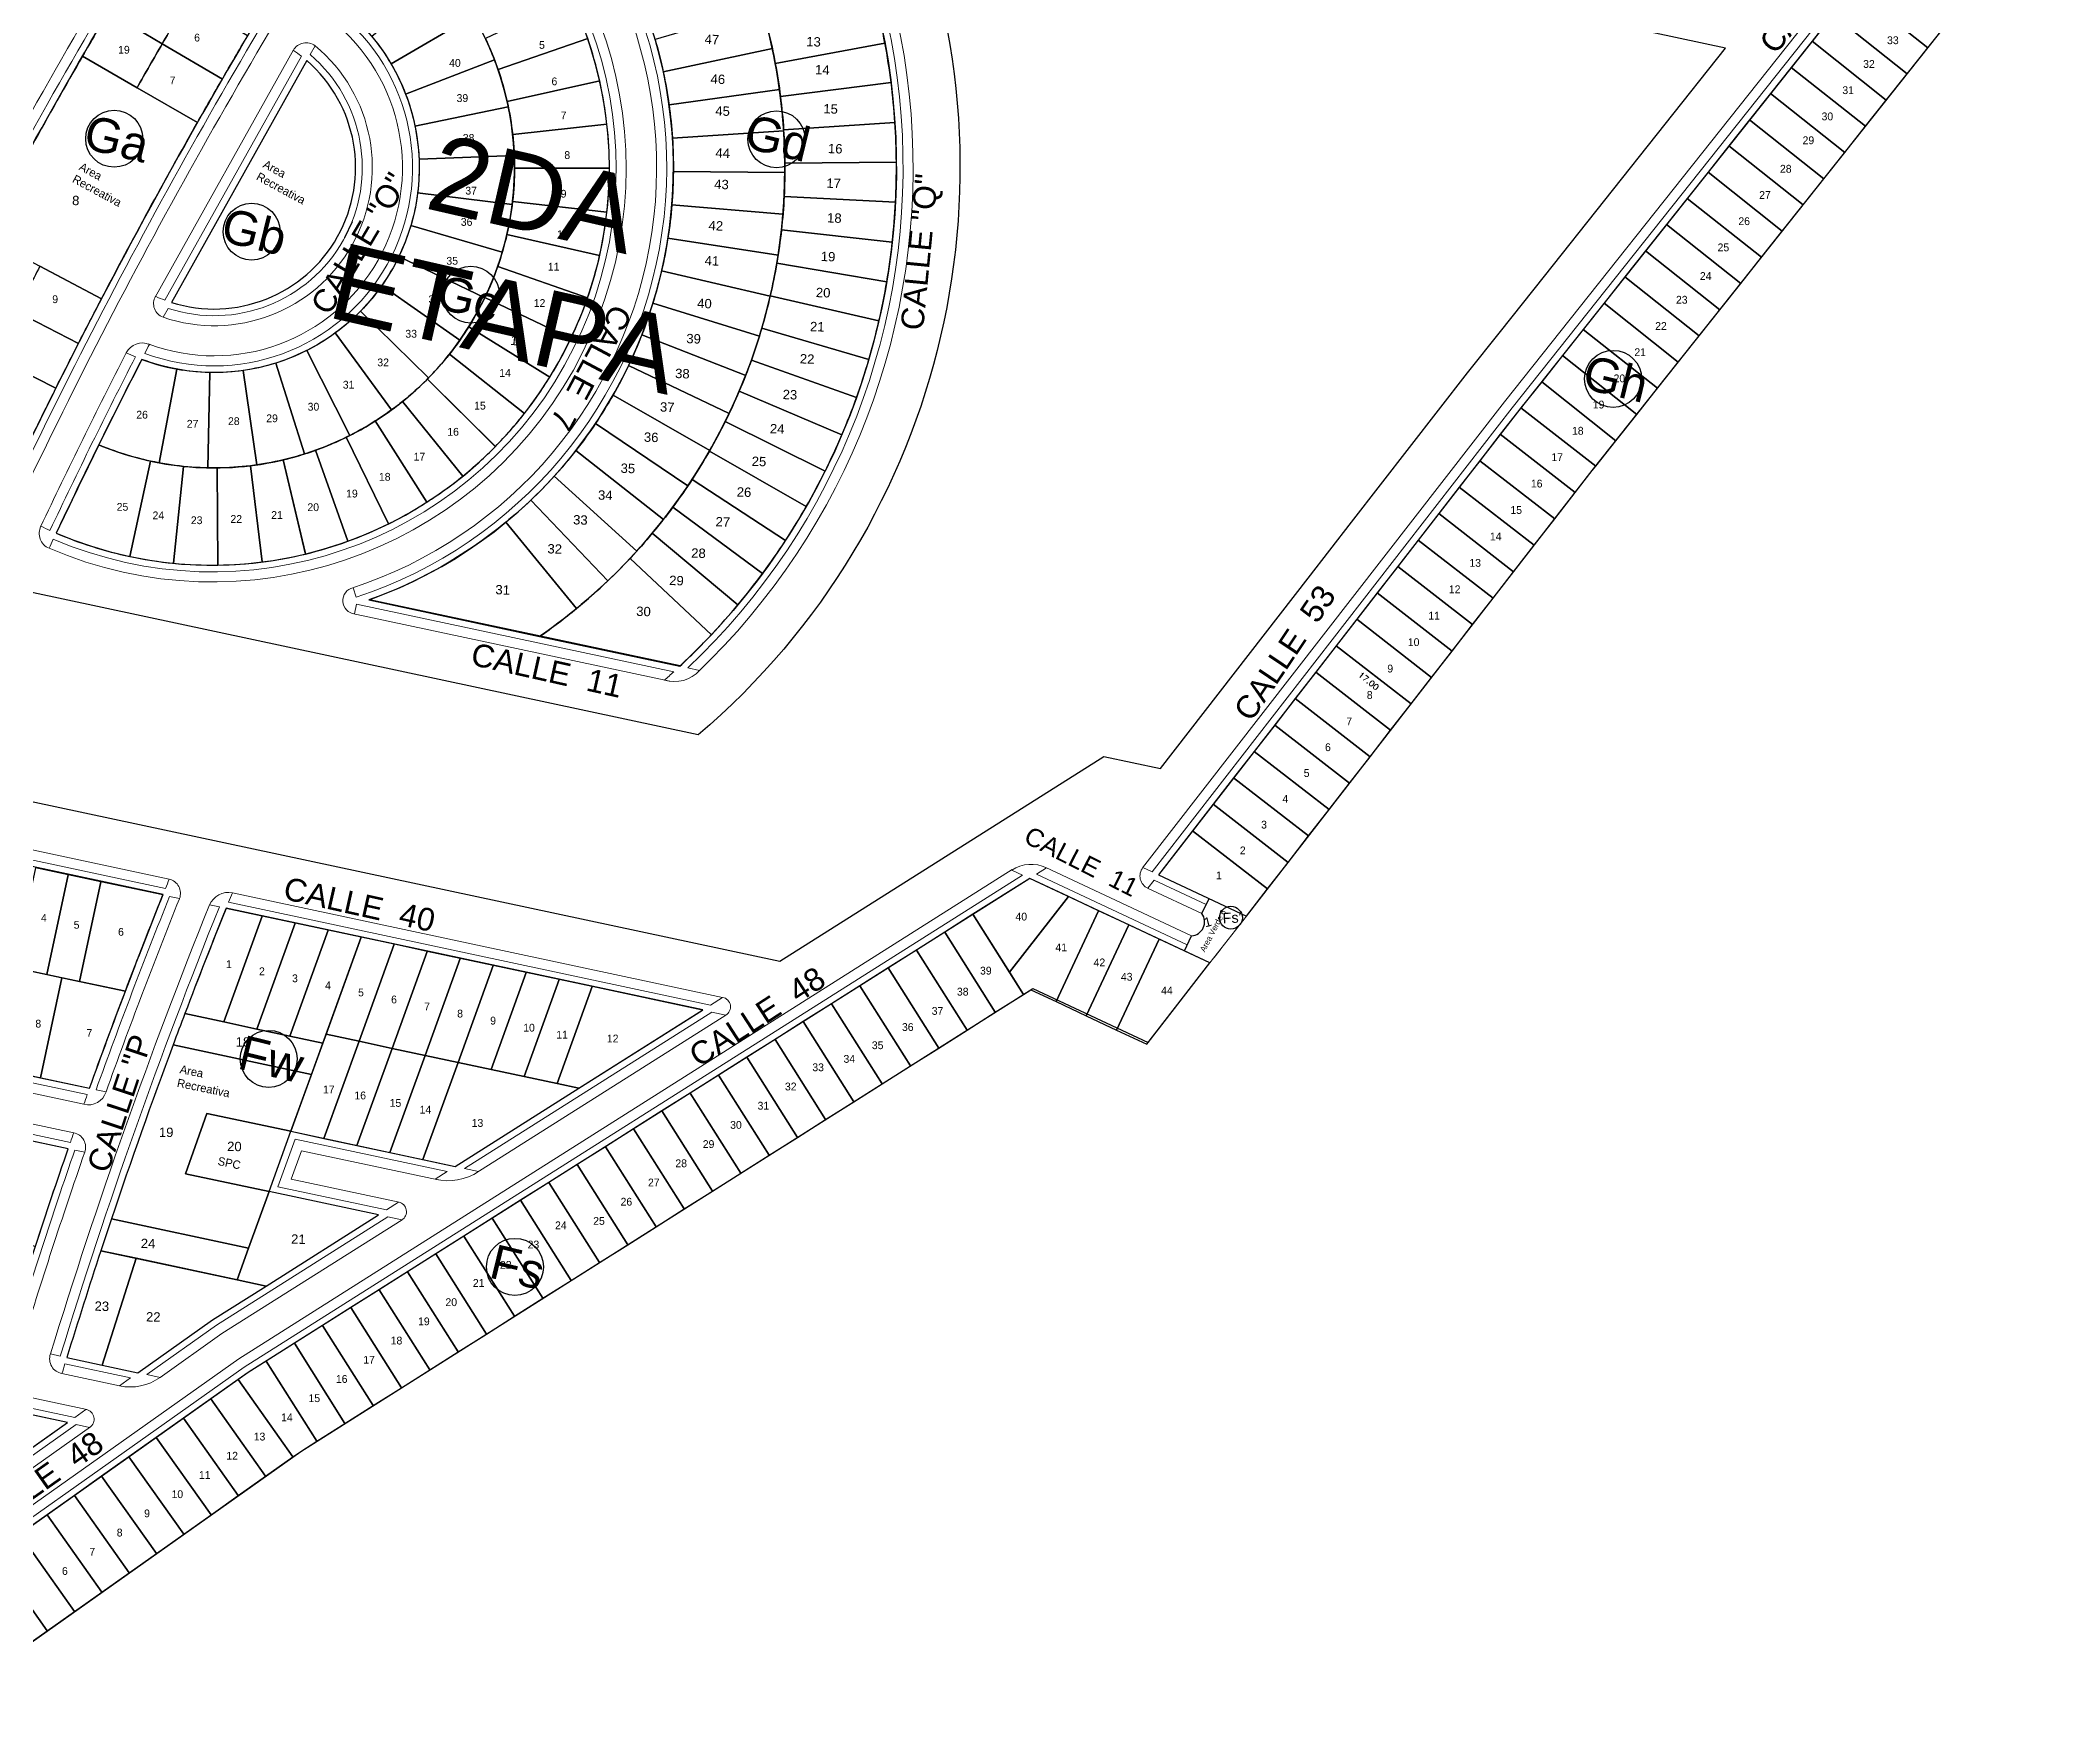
# Model space of a CAD drawing. Header units: millimetres. Extents: x 547073 to 557369, y 9424164 to 9429566.
# Drawn here: x 549916.4 to 550278.6, y 9428184.2 to 9428484.5 of the extents above; entities that cross this region are included whole.
import ezdxf

# ---------------------------------------------------------------- set-up
doc = ezdxf.new("R2010")
doc.units = ezdxf.units.MM
for name, color, linetype, lineweight in [('00 Veredas', 253, 'Continuous', 15), ('MANZANAS', 1, 'Continuous', 30), ('medidas lotes', 7, 'Continuous', 13), ('UNIFAMILIARES 3 PISOS', 254, 'Continuous', 25), ('VIVIENDA', 7, 'Continuous', 30)]:
    doc.layers.add(name, color=color, linetype=linetype, lineweight=lineweight)
for name, color, linetype in [('lineas guias', 8, 'Continuous'), ('lineas limite cuadrantes', 7, 'Continuous'), ('NUMERACION', 1, 'Continuous'), ('TEXTO-CATASTRO', 12, 'Continuous')]:
    doc.layers.add(name, color=color, linetype=linetype)
doc.styles.add('KBYOZ', font='micross.ttf')
doc.styles.add('ROMANS', font='romans.shx', dxfattribs={"width": 1.1})
doc.dimstyles.new('COTA', dxfattribs={"dimtxt": 1, "dimasz": 2.5, "dimexe": 1.25, "dimexo": 0.625, "dimgap": 0.5, "dimtad": 1, "dimzin": 0, "dimdsep": 46, "dimtxsty": 'ROMANS', "dimblk1": 'NONE', "dimblk2": 'NONE', "dimsah": 1, "dimcen": 2.5, "dimse1": 1, "dimse2": 1, "dimsd1": 1, "dimsd2": 1, "dimclrt": 256, "dimadec": 0, "dimazin": 0, "dimtfac": 1, "dimtmove": 0, "dimatfit": 3, "dimldrblk": 'NONE', "dimfxl": 1, "dimtolj": 1, "dimtzin": 0, "dimarcsym": 0})

# ---------------------------------------------------------------- blocks, each defined once
blk = doc.blocks.new('*D76')
at = {"layer": 'Defpoints', "color": 0, "lineweight": 70, "transparency": 16777216}
for p in [(550148.88, 9428375.91), (550162.19, 9428365.34), (550160.75, 9428363.51)]:
    blk.add_point(p, dxfattribs=at)
at = {"layer": 'UNIFAMILIARES 3 PISOS', "transparency": 16777216, "insert": (550154.71, 9428369.58), "char_height": 1, "attachment_point": 5, "rotation": 321.5527, "style": 'ROMANS'}
blk.add_mtext('\\A1;17.00', dxfattribs=at)
blk = doc.blocks.new('_None')

msp = doc.modelspace()

# ---------------------------------------------------------------- linework, layer by layer
at = {"color": 72}
msp.add_lwpolyline([(549972.35, 9428451.962), (549970.995, 9428449.045)], dxfattribs=at)
at = {"layer": '00 Veredas'}
for p, q in [((549964.832, 9428481.919), (549965.727, 9428483.518)), ((549938.457, 9428434.822), (549939.352, 9428436.421)), ((549973.104, 9428384.608), (549972.538, 9428386.317)), ((549973.17, 9428383.367), (549972.794, 9428381.607)), ((550034.683, 9428371.463), (550032.553, 9428371.917)), ((550092.608, 9428334.776), (550090.674, 9428335.683)), ((550096.907, 9428336.074), (550095.102, 9428334.933)), ((550114.21, 9428336.135), (550115.881, 9428335.352)), ((550116.241, 9428333.858), (550115.109, 9428332.4)), ((549941.407, 9428330.575), (549939.621, 9428330.956)), ((549948.554, 9428329.049), (549946.767, 9428329.431)), ((549948.554, 9428329.049), (549946.767, 9428329.431)), ((550130.888, 9428325.003), (550132.019, 9428326.461)), ((550126.99, 9428319.982), (550128.122, 9428321.44)), ((550036.649, 9428311.47), (550038.826, 9428312.846)), ((550039.395, 9428309.657), (550036.877, 9428310.194)), ((549926.446, 9428296.277), (549928.222, 9428295.897)), ((549924.395, 9428285.058), (549922.621, 9428285.436)), ((549959.063, 9428278.884), (549962.154, 9428287.427)), ((549962.154, 9428287.427), (549989.409, 9428281.608)), ((549987.232, 9428280.233), (549989.409, 9428281.608)), ((549992.539, 9428282.167), (549995.057, 9428281.63)), ((549978.526, 9428274.729), (549959.063, 9428278.884)), ((549948.014, 9428254.022), (549978.754, 9428273.453)), ((549978.526, 9428274.729), (549980.703, 9428276.105)), ((549981.272, 9428272.916), (549978.754, 9428273.453)), ((549935.538, 9428245.187), (549948.014, 9428254.022)), ((549918.252, 9428248.877), (549920.019, 9428248.5)), ((549918.252, 9428248.877), (549920.019, 9428248.5)), ((549930.614, 9428243.17), (549932.611, 9428244.584)), ((549935.538, 9428245.187), (549937.931, 9428244.676)), ((549922.626, 9428237.513), (549924.623, 9428238.927)), ((549925.283, 9428235.719), (549922.89, 9428236.23))]:
    msp.add_line(p, q, dxfattribs=at)
for points in [[(550018.237, 9428563.059, -0.4755485), (550032.553, 9428371.917)], [(550019.182, 9428564.594, -0.4745947), (550034.147, 9428370.949)], [(549880.362, 9428404.406, -0.0343454), (549949.076, 9428528.393)], [(549882.169, 9428404.021, -0.0344111), (549950.96, 9428527.991)], [(549972.158, 9428386.193, 0.6193028), (549993.039, 9428526.767, 0.6206903)], [(549973.104, 9428384.608, 0.6177787), (549994.027, 9428528.273, 0.6177787)], [(549977.922, 9428522.235, 0.0344991), (549909.027, 9428398.287, 0.0344991)], [(549979.808, 9428521.832, 0.0345655), (549910.834, 9428397.901, 0.0345655)], [(549990.108, 9428522.228, -0.9003215), (549917.994, 9428393.384, -0.9003215)], [(549989.118, 9428520.723, -0.8995755), (549918.759, 9428395.014, -0.8995755)], [(549935.18, 9428428.348, 0.8573192), (549969.534, 9428489.695, 0.8573192)], [(549935.783, 9428430.044, 0.8548949), (549968.595, 9428488.143, 0.8548949)], [(549965.727, 9428483.518, -0.8329301), (549938.457, 9428434.822)], [(549964.832, 9428481.919, -0.8224268), (549939.352, 9428436.421)], [(549916.496, 9428397.25, -0.0085107), (549931.859, 9428428.45)], [(549918.17, 9428396.582, -0.0085088), (549933.506, 9428427.718)], [(549946.767, 9428329.431, 0.0211516), (549918.252, 9428248.877, 0.0211942)], [(549948.554, 9428329.049, 0.0211942), (549920.019, 9428248.5, 0.0211942)], [(549926.446, 9428296.277, -0.0091162), (549939.621, 9428330.956)], [(549928.222, 9428295.897, -0.0091162), (549941.374, 9428330.516, -0.0091162)], [(549911.184, 9428250.386, -0.0090601), (549922.621, 9428285.436, -0.0090601)], [(549912.978, 9428250.069, -0.0090601), (549924.395, 9428285.058, -0.0090601)]]:
    msp.add_lwpolyline(points, format="xyb", dxfattribs=at)
for points in [[(550270.039, 9428534.271), (550179.045, 9428419.66), (550114.154, 9428336.062)], [(550271.469, 9428533.178), (550180.461, 9428418.548), (550115.881, 9428335.352)], [(549937.046, 9428438.441), (549961.862, 9428482.757)], [(549938.797, 9428437.885), (549963.293, 9428481.627)], [(550030.045, 9428371.226), (549973.17, 9428383.367)], [(550029.355, 9428369.532), (549972.394, 9428381.692)], [(549939.567, 9428334.035), (549896.172, 9428343.299)], [(549938.884, 9428332.341), (549895.489, 9428341.604)], [(550090.779, 9428335.749), (549952.021, 9428248.037), (549884.754, 9428200.4)], [(550092.608, 9428334.776), (549953.023, 9428246.541), (549885.936, 9428199.032)], [(550122.167, 9428322.244), (550095.102, 9428334.933)], [(550122.931, 9428323.874), (550096.795, 9428336.127)], [(550038.826, 9428312.846), (549950.888, 9428331.619)], [(550115.026, 9428332.439), (550124.799, 9428327.858)], [(550116.241, 9428333.858), (550125.563, 9428329.487)], [(550036.649, 9428311.47), (549950.201, 9428329.925)], [(549994.548, 9428281.308), (550039.395, 9428309.657)], [(549921.835, 9428286.831), (549842.757, 9428303.713)], [(549922.43, 9428288.545), (549843.351, 9428305.426)], [(549880.848, 9428302.943), (549924.243, 9428293.679)], [(549881.458, 9428304.653), (549924.853, 9428295.39)], [(549922.626, 9428237.513), (549636.013, 9428298.699)], [(549924.783, 9428238.893), (549636.468, 9428300.442)], [(549980.781, 9428276.088), (549961.458, 9428280.213), (549963.313, 9428285.339), (549987.821, 9428280.107)], [(549937.913, 9428244.663), (549949.016, 9428252.526), (549981.34, 9428272.959)], [(549920.317, 9428245.368), (549930.635, 9428243.166)], [(549920.844, 9428247.096), (549932.611, 9428244.584)], [(549885.168, 9428209.516), (549922.89, 9428236.23)], [(549886.94, 9428208.565), (549925.417, 9428235.814)]]:
    msp.add_lwpolyline(points, dxfattribs=at)
for centre, radius, start, end in [((549964.127, 9428481.449), 2.615, 52.28741, 151.52108), ((549947.616, 9428461.676), 25.373, 51.84138, 55.93621), ((549939.333, 9428437.248), 2.58, 149.04154, 250.15449), ((549947.616, 9428461.676), 25.373, 245.56605, 249.66088), ((549934.761, 9428426.93), 3.277, 67.56162, 152.36597), ((550840.602, 9427961.603), 1018.646, 152.626914, 152.728928), ((549947.616, 9428461.676), 36.773, 244.62689, 247.43618), ((549919.147, 9428396.054), 2.909, 153.80642, 246.64635), ((549947.274, 9428461.599), 71.234, 244.43748, 245.88536), ((550840.602, 9427961.603), 1018.646, 154.819123, 154.920425), ((549973.093, 9428383.985), 2.397, 103.36854, 262.85074), ((550030.153, 9428375.648), 6.168, 253.33505, 317.26177), ((549947.634, 9428461.664), 122.354, 311.29731, 312.34093), ((550094.14, 9428330.316), 6.388, 64.32706, 122.85252), ((550116.096, 9428334.613), 2.423, 141.09249, 245.96937), ((550883.997, 9427952.34), 1018.646, 157.993668, 158.096444), ((549938.953, 9428331.489), 2.619, 339.57439, 76.43982), ((549950.252, 9428327.842), 3.83, 80.44359, 155.48734), ((550883.997, 9427952.34), 1007.246, 157.879819, 157.983795), ((550038.506, 9428311.143), 1.732, 300.8954, 79.35215), ((549925.096, 9428296.828), 3.262, 254.84331, 343.43164), ((550883.997, 9427952.34), 1018.646, 160.319753, 160.42189), ((550883.997, 9427952.34), 1018.646, 160.728157, 160.8302), ((549921.942, 9428285.973), 2.618, 339.53851, 79.21371), ((549989.571, 9428289.745), 9.796, 256.18817, 304.05938), ((549980.38, 9428274.402), 1.733, 300.96726, 79.2803), ((549920.776, 9428248.001), 2.672, 160.8568, 260.10145), ((550883.997, 9427952.34), 1007.246, 162.984138, 163.086907), ((550883.997, 9427952.34), 1007.246, 162.984138, 163.086907), ((549932.561, 9428252.239), 9.276, 257.88223, 305.37238), ((549924.337, 9428237.196), 1.754, 302.62735, 80.62726)]:
    msp.add_arc(centre, radius, start, end, dxfattribs=at)
at = {"layer": 'lineas guias'}
for p, q in [((550124.799, 9428327.858), (550126.072, 9428330.574)), ((550121.658, 9428321.157), (550122.931, 9428323.874))]:
    msp.add_line(p, q, dxfattribs=at)
msp.add_arc((550122.753, 9428326.387), 2.519, 274.04827, 35.71488, dxfattribs=at)
at = {"layer": 'MANZANAS'}
for points in [[(550017.404, 9428562.199, -0.477838), (550031.182, 9428372.278), (549975.499, 9428384.166, 0.6089901), (549994.688, 9428529.275, -0.007699), (550012.743, 9428555.584, 0.0057225), (550017.404, 9428562.199, -0.477838)], [(549952.216, 9428527.723), (549976.666, 9428522.503, 0.034455), (549907.822, 9428398.544), (549883.373, 9428403.764, -0.034455)], [(549988.46, 9428519.719, 0.0084145), (549970.161, 9428490.728, -0.8606866), (549934.627, 9428427.274, 0.0085292), (549919.27, 9428396.1, 0.8990352)], [(550172.438, 9428424.847), (550178.317, 9428432.252), (550186.23, 9428442.219), (550218.697, 9428483.112), (550070.402, 9428514.77, -0.3292917), (550034.458, 9428359.922), (549914.372, 9428385.558, 0.0091821), (549899.429, 9428351.262), (550049.065, 9428319.318), (550107.18, 9428356.055), (550117.353, 9428353.883), (550143.874, 9428388.049), (550151.636, 9428398.048)], [(549964.233, 9428480.851), (549939.951, 9428437.489, 0.81465)], [(549964.233, 9428480.851), (549939.951, 9428437.489, 0.81465)], [(549938.455, 9428331.274), (549895.06, 9428340.538, 0.0091212), (549881.868, 9428305.796), (549925.263, 9428296.532, -0.0091212), (549938.455, 9428331.274)], [(550035.279, 9428310.604), (549949.771, 9428328.858, 0.0050475), (549942.36, 9428309.921, 0.0014892), (549940.247, 9428304.305, 0.00822), (549929.186, 9428273.091, 0.0014892), (549927.293, 9428267.398, 0.004988), (549921.197, 9428248.248), (549927.554, 9428246.891), (549933.942, 9428245.527), (549947.346, 9428255.019), (549956.922, 9428261.072), (549977.079, 9428273.814), (549957.467, 9428278.001), (549961.383, 9428288.822), (549990.864, 9428282.528), (550013.029, 9428296.539), (550035.279, 9428310.604)], [(549842.362, 9428302.57, 0.008948), (549830.971, 9428267.509), (549910.006, 9428250.637, -0.0090493), (549921.439, 9428285.689)], [(549635.676, 9428297.543, 0.0029526), (549632.121, 9428285.604, 0.0051256), (549626.284, 9428264.782), (549883.573, 9428209.857), (549921.295, 9428236.57), (549635.676, 9428297.543, 0.0029526)]]:
    msp.add_lwpolyline(points, format="xyb", close=True, dxfattribs=at)
for points in [[(550278.635, 9428512.933), (550265.321, 9428523.503), (550181.405, 9428417.807), (550116.995, 9428334.83), (550132.773, 9428327.432), (550194.777, 9428407.31)], [(550094.469, 9428314.421), (550115.144, 9428304.721), (550126.236, 9428319.011), (550093.898, 9428334.172), (549953.69, 9428245.543), (549886.631, 9428198.054), (549896.483, 9428184.199), (549963.151, 9428231.412)]]:
    msp.add_lwpolyline(points, close=True, dxfattribs=at)
at = {"layer": 'MANZANAS', "color": 1}
for centre in [(549929.687, 9428466.839), (550048.478, 9428466.74), (549954.333, 9428450.169), (549993.658, 9428438.875), (550198.55, 9428423.772), (549957.4, 9428301.813), (550001.564, 9428264.496)]:
    msp.add_circle(centre, 5.111, dxfattribs=at)
at = {"layer": 'medidas lotes'}
msp.add_line((549992.539, 9428282.167), (550036.877, 9428310.194), dxfattribs=at)
msp.add_lwpolyline([(550132.773, 9428327.432), (550126.072, 9428330.574), (550124.799, 9428327.858, -0.5870872), (550122.931, 9428323.874), (550121.658, 9428321.157), (550126.236, 9428319.011)], format="xyb", close=True, dxfattribs=at)
at = {"layer": 'TEXTO-CATASTRO'}
msp.add_circle((550129.996, 9428327.124), 2.044, dxfattribs=at)
at = {"layer": 'VIVIENDA'}
for p, q in [((549979.35, 9428480.257), (549994.107, 9428488.897)), ((549998.539, 9428479.261), (550014.62, 9428484.813)), ((550067.931, 9428484.006), (550048.27, 9428480.357)), ((550048.27, 9428480.357), (550067.931, 9428484.006)), ((549981.947, 9428474.855), (549997.911, 9428480.983)), ((550047.744, 9428482.999), (550028.183, 9428478.833)), ((550000.176, 9428473.499), (550016.771, 9428477.232)), ((550069.034, 9428476.921), (550049.192, 9428474.429)), ((549983.632, 9428469.103), (550000.379, 9428472.557)), ((550029.218, 9428472.925), (550049.03, 9428475.656)), ((550018.074, 9428469.446), (550001.165, 9428467.581)), ((550049.765, 9428468.458), (550069.719, 9428469.782)), ((550049.779, 9428468.238), (550029.82, 9428466.956)), ((549984.36, 9428463.154), (550001.446, 9428463.842)), ((550001.489, 9428461.584), (550018.506, 9428461.554)), ((550069.985, 9428462.616), (550049.986, 9428462.463)), ((550029.986, 9428460.96), (550049.986, 9428460.786)), ((549984.112, 9428457.166), (550001.083, 9428455.069)), ((550001.146, 9428455.604), (550018.065, 9428453.685)), ((550049.649, 9428453.338), (550029.716, 9428454.967)), ((550049.857, 9428456.465), (550069.83, 9428455.447)), ((549982.894, 9428451.298), (549999.299, 9428446.472)), ((550016.753, 9428445.898), (550000.139, 9428449.689)), ((550048.772, 9428445.935), (550029.01, 9428449.01)), ((550069.256, 9428448.299), (550049.376, 9428450.485)), ((549980.74, 9428445.705), (549996.143, 9428438.278)), ((549998.478, 9428443.917), (550014.584, 9428438.293)), ((550048.546, 9428444.544), (550068.264, 9428441.196)), ((549977.706, 9428440.537), (549991.698, 9428430.706)), ((550027.872, 9428443.12), (550047.358, 9428438.615)), ((549996.192, 9428438.381), (550011.594, 9428430.994)), ((550045.415, 9428431.418), (550026.309, 9428437.329)), ((550066.858, 9428434.164), (550047.369, 9428438.661)), ((549973.872, 9428435.93), (549986.082, 9428423.957)), ((550007.807, 9428424.057), (549993.301, 9428433.124)), ((550045.849, 9428432.857), (550065.042, 9428427.227)), ((549969.341, 9428432.007), (549979.444, 9428418.21)), ((550024.328, 9428431.667), (550042.954, 9428424.38)), ((549940.896, 9428425.522), (549937.771, 9428408.71)), ((549952.84, 9428425.276), (549955.27, 9428408.349)), ((549958.684, 9428426.608), (549963.83, 9428410.301)), ((549964.233, 9428428.872), (549971.96, 9428413.617)), ((549989.838, 9428428.216), (550003.268, 9428417.573)), ((550039.987, 9428417.541), (550021.941, 9428426.164)), ((550062.823, 9428420.408), (550043.993, 9428427.153)), ((549946.858, 9428424.911), (549946.506, 9428407.814)), ((549985.863, 9428423.735), (549998.05, 9428411.646)), ((549992.196, 9428406.322), (549981.407, 9428419.718)), ((550036.53, 9428410.936), (550019.16, 9428420.849)), ((550041.805, 9428421.567), (550060.208, 9428413.73)), ((549976.526, 9428416.217), (549985.776, 9428401.673)), ((550015.999, 9428415.75), (550032.602, 9428404.6)), ((550057.207, 9428407.217), (550039.294, 9428416.119)), ((549971.609, 9428394.657), (549965.774, 9428410.955)), ((549971.301, 9428413.289), (549978.895, 9428397.775)), ((550028.223, 9428398.566), (550012.475, 9428410.896)), ((550036.468, 9428410.827), (550053.829, 9428400.891)), ((549936.216, 9428409.023), (549932.512, 9428391.917)), ((549942.131, 9428408.083), (549940.353, 9428390.708)), ((549948.298, 9428390.378), (549948.132, 9428407.806)), ((549954.118, 9428408.197), (549956.217, 9428390.935)), ((549960.015, 9428409.249), (549964.008, 9428392.365)), ((550008.608, 9428406.31), (550023.416, 9428392.868)), ((550050.086, 9428394.774), (550033.337, 9428405.71)), ((550018.208, 9428387.534), (550004.417, 9428402.018)), ((550029.911, 9428400.785), (550045.991, 9428388.887)), ((550012.625, 9428382.593), (549999.924, 9428398.043)), ((550041.558, 9428383.249), (550026.203, 9428396.069)), ((550022.225, 9428391.578), (550036.803, 9428377.881)), ((550013.029, 9428296.539), (550003.218, 9428298.634))]:
    msp.add_line(p, q, dxfattribs=at)
for points in [[(550245.423, 9428498.442), (550241.692, 9428493.742), (550255.006, 9428483.172), (550258.737, 9428487.871)], [(550241.692, 9428493.742), (550237.962, 9428489.043), (550251.276, 9428478.473), (550255.006, 9428483.172)], [(550237.962, 9428489.043), (550234.231, 9428484.344), (550247.545, 9428473.774), (550251.276, 9428478.473)], [(550234.231, 9428484.344), (550230.5, 9428479.645), (550243.814, 9428469.075), (550247.545, 9428473.774)], [(550230.5, 9428479.645), (550226.769, 9428474.946), (550240.083, 9428464.376), (550243.814, 9428469.075)], [(550226.769, 9428474.946), (550223.039, 9428470.247), (550236.353, 9428459.677), (550240.083, 9428464.376)], [(550223.039, 9428470.247), (550219.308, 9428465.548), (550232.622, 9428454.977), (550236.353, 9428459.677)], [(550219.308, 9428465.548), (550215.577, 9428460.849), (550228.891, 9428450.278), (550232.622, 9428454.977)], [(550215.577, 9428460.849), (550211.846, 9428456.15), (550225.16, 9428445.579), (550228.891, 9428450.278)], [(550211.846, 9428456.15), (550208.115, 9428451.451), (550221.429, 9428440.88), (550225.16, 9428445.579)], [(550208.115, 9428451.451), (550204.385, 9428446.752), (550217.699, 9428436.181), (550221.429, 9428440.88)], [(550204.385, 9428446.752), (550200.654, 9428442.053), (550213.968, 9428431.482), (550217.699, 9428436.181)], [(550200.654, 9428442.053), (550196.923, 9428437.354), (550210.237, 9428426.783), (550213.968, 9428431.482)], [(550196.923, 9428437.354), (550193.192, 9428432.654), (550206.506, 9428422.084), (550210.237, 9428426.783)], [(550193.192, 9428432.654), (550189.462, 9428427.955), (550202.776, 9428417.385), (550206.506, 9428422.084)], [(550189.462, 9428427.955), (550185.731, 9428423.256), (550199.045, 9428412.686), (550202.776, 9428417.385)], [(550185.731, 9428423.256), (550182, 9428418.557), (550195.43, 9428408.133), (550199.045, 9428412.686)], [(550182, 9428418.557), (550181.405, 9428417.807), (550178.313, 9428413.824), (550191.742, 9428403.4), (550194.777, 9428407.31), (550195.43, 9428408.133)], [(550178.313, 9428413.824), (550174.634, 9428409.084), (550188.063, 9428398.66), (550191.742, 9428403.4)], [(550174.634, 9428409.084), (550170.955, 9428404.345), (550184.384, 9428393.921), (550188.063, 9428398.66)], [(550170.955, 9428404.345), (550167.275, 9428399.605), (550180.705, 9428389.181), (550184.384, 9428393.921)], [(550167.275, 9428399.605), (550163.596, 9428394.865), (550177.025, 9428384.441), (550180.705, 9428389.181)], [(550163.596, 9428394.865), (550159.917, 9428390.126), (550173.346, 9428379.702), (550177.025, 9428384.441)], [(550159.917, 9428390.126), (550156.238, 9428385.386), (550169.667, 9428374.962), (550173.346, 9428379.702)], [(550156.238, 9428385.386), (550152.559, 9428380.646), (550165.988, 9428370.222), (550169.667, 9428374.962)], [(550152.559, 9428380.646), (550148.88, 9428375.907), (550162.309, 9428365.483), (550165.988, 9428370.222)], [(550148.88, 9428375.907), (550145.201, 9428371.167), (550158.63, 9428360.743), (550162.309, 9428365.483)], [(550145.201, 9428371.167), (550141.522, 9428366.427), (550154.951, 9428356.003), (550158.63, 9428360.743)], [(550141.522, 9428366.427), (550137.843, 9428361.688), (550151.272, 9428351.264), (550154.951, 9428356.003)], [(550137.843, 9428361.688), (550134.164, 9428356.948), (550147.593, 9428346.524), (550151.272, 9428351.264)], [(550134.164, 9428356.948), (550130.485, 9428352.208), (550143.914, 9428341.784), (550147.593, 9428346.524)], [(550130.485, 9428352.208), (550126.806, 9428347.469), (550140.235, 9428337.045), (550143.914, 9428341.784)], [(550126.806, 9428347.469), (550123.127, 9428342.729), (550136.556, 9428332.305), (550140.235, 9428337.045)], [(550123.127, 9428342.729), (550116.995, 9428334.83), (550132.773, 9428327.432), (550136.556, 9428332.305)], [(549921.44, 9428334.837), (549915.572, 9428336.09), (549911.75, 9428318.186), (549917.618, 9428316.934)], [(549927.308, 9428333.585), (549921.44, 9428334.837), (549917.618, 9428316.934), (549923.486, 9428315.681)], [(550100.833, 9428330.921), (550093.898, 9428334.172), (550083.72, 9428327.738), (550090.275, 9428317.369)], [(550083.72, 9428327.738), (550078.649, 9428324.532), (550087.732, 9428310.163), (550092.804, 9428313.369)], [(550106.265, 9428328.374), (550100.833, 9428330.921), (550090.275, 9428317.369), (550092.804, 9428313.369), (550094.108, 9428314.193), (550098.624, 9428312.076)], [(550111.698, 9428325.827), (550106.265, 9428328.374), (550098.624, 9428312.076), (550104.057, 9428309.529)], [(549962.13, 9428326.151), (549956.207, 9428327.416), (549949.337, 9428308.431), (549955.26, 9428307.167)], [(549968.053, 9428324.887), (549962.13, 9428326.151), (549955.26, 9428307.167), (549961.183, 9428305.903)], [(549973.976, 9428323.622), (549968.053, 9428324.887), (549961.183, 9428305.903), (549967.107, 9428304.638)], [(550078.649, 9428324.532), (550073.577, 9428321.326), (550082.661, 9428306.957), (550087.732, 9428310.163)], [(550117.13, 9428323.28), (550111.698, 9428325.827), (550104.057, 9428309.529), (550109.49, 9428306.982)], [(549979.9, 9428322.358), (549973.976, 9428323.622), (549967.679, 9428306.22), (549973.602, 9428304.956)], [(549985.823, 9428321.093), (549979.9, 9428322.358), (549973.602, 9428304.956), (549979.526, 9428303.691)], [(549991.746, 9428319.829), (549985.823, 9428321.093), (549979.526, 9428303.691), (549985.449, 9428302.427)], [(550073.577, 9428321.326), (550068.505, 9428318.12), (550077.589, 9428303.751), (550082.661, 9428306.957)], [(550126.236, 9428319.011), (550117.13, 9428323.28), (550109.49, 9428306.982), (550114.922, 9428304.435)], [(549920.293, 9428316.363), (549914.425, 9428317.615), (549910.592, 9428299.661), (549916.46, 9428298.408)], [(549997.669, 9428318.564), (549991.746, 9428319.829), (549985.449, 9428302.427), (549991.372, 9428301.163)], [(550003.592, 9428317.3), (549997.669, 9428318.564), (549991.372, 9428301.163), (549997.295, 9428299.898)], [(550009.516, 9428316.035), (550003.592, 9428317.3), (549997.295, 9428299.898), (550003.218, 9428298.634)], [(550068.505, 9428318.12), (550063.434, 9428314.915), (550072.517, 9428300.545), (550077.589, 9428303.751)], [(550015.439, 9428314.771), (550009.516, 9428316.035), (550003.218, 9428298.634), (550009.142, 9428297.369)], [(550035.198, 9428310.553), (550015.439, 9428314.771), (550009.142, 9428297.369), (550013.029, 9428296.539)], [(550063.434, 9428314.915), (550058.362, 9428311.709), (550067.445, 9428297.339), (550072.517, 9428300.545)], [(550058.362, 9428311.709), (550053.29, 9428308.503), (550062.374, 9428294.133), (550067.445, 9428297.339)], [(549973.602, 9428304.956), (549967.679, 9428306.22), (549967.107, 9428304.638), (549961.382, 9428288.819), (549967.305, 9428287.554)], [(550053.29, 9428308.503), (550048.219, 9428305.297), (550057.302, 9428290.927), (550062.374, 9428294.133)], [(549979.526, 9428303.691), (549973.602, 9428304.956), (549967.305, 9428287.554), (549973.228, 9428286.29)], [(549985.449, 9428302.427), (549979.526, 9428303.691), (549973.228, 9428286.29), (549979.152, 9428285.025)], [(549991.372, 9428301.163), (549985.449, 9428302.427), (549979.152, 9428285.025), (549985.075, 9428283.761)], [(550048.219, 9428305.297), (550043.147, 9428302.091), (550052.23, 9428287.721), (550057.302, 9428290.927)], [(550013.029, 9428296.539), (550009.142, 9428297.369), (550003.218, 9428298.634), (549997.295, 9428299.898), (549991.372, 9428301.163), (549985.075, 9428283.761), (549990.86, 9428282.526)], [(550038.075, 9428298.885), (550033.004, 9428295.679), (550042.087, 9428281.309), (550047.159, 9428284.515)], [(550043.147, 9428302.091), (550038.075, 9428298.885), (550047.159, 9428284.515), (550052.23, 9428287.721)], [(550033.004, 9428295.679), (550027.932, 9428292.473), (550037.015, 9428278.103), (550042.087, 9428281.309)], [(549961.382, 9428288.819), (549946.293, 9428292.04), (549942.453, 9428281.203), (549957.466, 9428277.998)], [(550027.932, 9428292.473), (550022.86, 9428289.267), (550031.944, 9428274.897), (550037.015, 9428278.103)], [(550022.86, 9428289.267), (550017.789, 9428286.061), (550026.872, 9428271.691), (550031.944, 9428274.897)], [(550017.789, 9428286.061), (550012.717, 9428282.855), (550021.8, 9428268.485), (550026.872, 9428271.691)], [(550012.717, 9428282.855), (550007.645, 9428279.649), (550016.729, 9428265.279), (550021.8, 9428268.485)], [(549977.075, 9428273.812), (549957.466, 9428277.998), (549953.79, 9428267.839), (549951.742, 9428262.178), (549956.922, 9428261.072)], [(550007.645, 9428279.649), (550002.573, 9428276.443), (550011.657, 9428262.074), (550016.729, 9428265.279)], [(549997.502, 9428273.237), (549992.43, 9428270.031), (550001.514, 9428255.662), (550006.585, 9428258.868)], [(550002.573, 9428276.443), (549997.502, 9428273.237), (550006.585, 9428258.868), (550011.657, 9428262.074)], [(549992.43, 9428270.031), (549987.358, 9428266.825), (549996.442, 9428252.456), (550001.514, 9428255.662)], [(549956.922, 9428261.072), (549951.742, 9428262.178), (549933.649, 9428266.04), (549927.554, 9428246.891), (549933.942, 9428245.527), (549947.346, 9428255.019)], [(549987.358, 9428266.825), (549982.287, 9428263.62), (549991.37, 9428249.25), (549996.442, 9428252.456)], [(549982.287, 9428263.62), (549977.215, 9428260.414), (549986.299, 9428246.044), (549991.37, 9428249.25)], [(549977.215, 9428260.414), (549972.143, 9428257.208), (549981.227, 9428242.838), (549986.299, 9428246.044)], [(549972.143, 9428257.208), (549967.072, 9428254.002), (549976.155, 9428239.632), (549981.227, 9428242.838)], [(549967.072, 9428254.002), (549962, 9428250.796), (549971.083, 9428236.426), (549976.155, 9428239.632)], [(549962, 9428250.796), (549956.928, 9428247.59), (549966.012, 9428233.22), (549971.083, 9428236.426)], [(549951.918, 9428244.288), (549947.022, 9428240.821), (549956.847, 9428226.947), (549961.743, 9428230.415)], [(549956.928, 9428247.59), (549953.69, 9428245.543), (549951.918, 9428244.288), (549961.743, 9428230.415), (549963.151, 9428231.412), (549966.012, 9428233.22)], [(549921.295, 9428236.57), (549906.718, 9428239.682), (549899.712, 9428241.178), (549896.163, 9428224.552), (549902.434, 9428223.214)], [(549947.022, 9428240.821), (549942.125, 9428237.353), (549951.95, 9428223.48), (549956.847, 9428226.947)], [(549942.125, 9428237.353), (549937.229, 9428233.885), (549947.054, 9428220.012), (549951.95, 9428223.48)], [(549937.229, 9428233.885), (549932.332, 9428230.418), (549942.157, 9428216.544), (549947.054, 9428220.012)], [(549932.332, 9428230.418), (549927.436, 9428226.95), (549937.261, 9428213.077), (549942.157, 9428216.544)], [(549927.436, 9428226.95), (549922.539, 9428223.483), (549932.364, 9428209.609), (549937.261, 9428213.077)], [(549922.539, 9428223.483), (549917.643, 9428220.015), (549927.468, 9428206.142), (549932.364, 9428209.609)], [(549917.643, 9428220.015), (549912.746, 9428216.548), (549922.571, 9428202.674), (549927.468, 9428206.142)], [(549912.746, 9428216.548), (549907.85, 9428213.08), (549917.675, 9428199.207), (549922.571, 9428202.674)], [(549907.85, 9428213.08), (549902.953, 9428209.612), (549912.778, 9428195.739), (549917.675, 9428199.207)]]:
    msp.add_lwpolyline(points, close=True, dxfattribs=at)
for points in [[(549942.913, 9428491.751), (549933.335, 9428497.509, 0.0022357), (549928.625, 9428489.593), (549938.314, 9428483.885, -0.0021849)], [(549989.067, 9428496.087), (549975.91, 9428485.165, -0.0408133), (549979.35, 9428480.257), (549994.107, 9428488.897, 0.0408133)], [(549953.627, 9428485.311), (549942.913, 9428491.751, 0.0021849), (549938.314, 9428483.885), (549949.085, 9428477.541, -0.0021843)], [(550014.619, 9428484.813, 0.0277598), (550011.633, 9428492.131), (549996.265, 9428484.82, -0.0278953), (549998.539, 9428479.261)], [(550066.416, 9428491.015), (550047.003, 9428486.221, -0.0146533), (550048.27, 9428480.357), (550067.931, 9428484.006, 0.0146551)], [(549938.314, 9428483.885), (549928.625, 9428489.593, 0.0022359), (549923.985, 9428481.634), (549933.784, 9428475.98, -0.0021849)], [(549994.107, 9428488.897), (549979.35, 9428480.257, -0.0408133), (549981.947, 9428474.855), (549997.911, 9428480.983, 0.0408133)], [(550045.927, 9428490.229), (550026.721, 9428484.651, -0.0182118), (550028.183, 9428478.833), (550047.744, 9428482.999, 0.0182118)], [(549949.085, 9428477.541), (549938.314, 9428483.885, 0.0021849), (549933.784, 9428475.98), (549944.611, 9428469.732, -0.0021843)], [(550016.771, 9428477.232, 0.0276798), (550014.619, 9428484.813), (549998.539, 9428479.261, -0.0278166), (550000.176, 9428473.499)], [(550067.931, 9428484.006), (550048.27, 9428480.357, -0.0146533), (550049.192, 9428474.429), (550069.034, 9428476.921, 0.0146552)], [(549944.611, 9428469.732), (549933.784, 9428475.98), (549923.985, 9428481.634, 0.0089451), (549906.14, 9428449.39), (549927.403, 9428438.115, -0.0087374)], [(549944.611, 9428469.732), (549933.784, 9428475.98), (549923.985, 9428481.634, 0.0089451), (549906.14, 9428449.39), (549927.403, 9428438.115, -0.0087374)], [(549997.911, 9428480.983), (549981.947, 9428474.855, -0.0408133), (549983.632, 9428469.103), (550000.379, 9428472.557, 0.0408133)], [(550048.27, 9428480.357, 0.006578), (550047.744, 9428482.999), (550028.183, 9428478.833, -0.0182118), (550029.218, 9428472.925), (550049.03, 9428475.656, 0.0116324)], [(550016.771, 9428477.232), (550000.176, 9428473.499, -0.027863), (550001.165, 9428467.581), (550018.074, 9428469.446, 0.0277259)], [(550069.034, 9428476.921), (550049.192, 9428474.429, -0.0146533), (550049.765, 9428468.458), (550069.719, 9428469.782, 0.0146553)], [(550000.379, 9428472.557), (549983.632, 9428469.103, -0.0408133), (549984.36, 9428463.154), (550001.446, 9428463.842, 0.0408133)], [(550049.03, 9428475.656), (550029.218, 9428472.925, -0.0182118), (550029.82, 9428466.956), (550049.779, 9428468.238, 0.0182118)], [(550018.074, 9428469.446), (550001.165, 9428467.581, -0.0278953), (550001.489, 9428461.584), (550018.508, 9428461.554, 0.0277598)], [(550069.719, 9428469.782), (550049.765, 9428468.458, -0.0146533), (550049.986, 9428462.463), (550069.985, 9428462.616, 0.0146554)], [(550049.779, 9428468.238), (550029.82, 9428466.956, -0.0182118), (550029.986, 9428460.96), (550049.986, 9428460.786, 0.0182118)], [(550001.446, 9428463.842), (549984.36, 9428463.154, -0.0408133), (549984.112, 9428457.166), (550001.083, 9428455.069, 0.0408133)], [(550018.508, 9428461.554), (550001.489, 9428461.584, -0.0278166), (550001.146, 9428455.604), (550018.067, 9428453.684, 0.0276849)], [(550069.985, 9428462.616), (550049.986, 9428462.463, -0.0146533), (550049.857, 9428456.465), (550069.83, 9428455.447, 0.0146555)], [(550049.986, 9428460.786), (550029.986, 9428460.96, -0.0182118), (550029.716, 9428454.967), (550049.649, 9428453.338, 0.0182118)], [(550001.083, 9428455.069), (549984.112, 9428457.166, -0.0408133), (549982.894, 9428451.298), (549999.299, 9428446.472, 0.0408133)], [(550018.067, 9428453.684), (550001.146, 9428455.604, -0.027863), (550000.139, 9428449.689), (550016.756, 9428445.897, 0.0277361)], [(550018.067, 9428453.684), (550001.146, 9428455.604, -0.027863), (550000.139, 9428449.689), (550016.756, 9428445.897, 0.0277361)], [(550049.649, 9428453.338), (550029.716, 9428454.967, -0.0182118), (550029.01, 9428449.01), (550048.772, 9428445.935, 0.0182118)], [(550069.83, 9428455.447), (550049.857, 9428456.465, -0.0146533), (550049.376, 9428450.485), (550069.256, 9428448.299, 0.0146556)], [(549999.299, 9428446.472), (549982.894, 9428451.298, -0.0408133), (549980.74, 9428445.705), (549996.143, 9428438.278, 0.0408133)], [(550016.756, 9428445.897), (550000.139, 9428449.689, -0.0278953), (549998.478, 9428443.917), (550014.587, 9428438.292, 0.0277749)], [(550016.756, 9428445.897), (550000.139, 9428449.689, -0.0278953), (549998.478, 9428443.917), (550014.587, 9428438.292, 0.0277749)], [(550048.546, 9428444.544, 0.0034425), (550048.772, 9428445.935), (550029.01, 9428449.01, -0.0182118), (550027.872, 9428443.12), (550047.358, 9428438.615, 0.0147684)], [(550069.256, 9428448.299), (550049.376, 9428450.485, -0.0146533), (550048.546, 9428444.544), (550068.264, 9428441.196, 0.0146557)], [(549927.403, 9428438.115), (549916.36, 9428443.971, 0.0021849), (549912.179, 9428435.875), (549923.275, 9428430.118, -0.0021843)], [(549996.143, 9428438.278), (549980.74, 9428445.705, -0.0408133), (549977.706, 9428440.537), (549991.698, 9428430.706, 0.0408133)], [(550014.587, 9428438.292), (549998.478, 9428443.917, -0.0278166), (549996.192, 9428438.381), (550011.598, 9428430.993, 0.0277046)], [(550068.264, 9428441.196), (550048.546, 9428444.544, -0.0146533), (550047.369, 9428438.661), (550066.858, 9428434.164, 0.0146557)], [(549977.706, 9428440.537, -0.0408133), (549973.872, 9428435.93), (549986.082, 9428423.957, 0.0408133), (549991.698, 9428430.706)], [(550047.358, 9428438.615), (550027.872, 9428443.12, -0.0182118), (550026.309, 9428437.329), (550045.415, 9428431.418, 0.0182118)], [(550011.598, 9428430.993), (549996.192, 9428438.381, -0.027863), (549993.301, 9428433.124), (550007.811, 9428424.055, 0.0277602)], [(550026.309, 9428437.329, -0.0182118), (550024.328, 9428431.667), (550042.954, 9428424.38, 0.0072302), (550043.993, 9428427.153, 0.0109801), (550045.415, 9428431.418)], [(550066.858, 9428434.164), (550047.369, 9428438.661, -0.0146533), (550045.849, 9428432.857), (550065.042, 9428427.227, 0.0146558)], [(549923.275, 9428430.118), (549912.179, 9428435.875, 0.0021849), (549908.07, 9428427.743), (549919.216, 9428422.085, -0.0021843)], [(549973.872, 9428435.93, -0.0408133), (549969.341, 9428432.007), (549979.444, 9428418.21, 0.0408133), (549986.082, 9428423.957)], [(549993.301, 9428433.124, -0.0278953), (549989.838, 9428428.216), (550003.272, 9428417.57, 0.0278032), (550007.811, 9428424.055)], [(550065.042, 9428427.227), (550045.849, 9428432.857, -0.0146533), (550043.993, 9428427.153), (550062.823, 9428420.408, 0.0146558)], [(549969.341, 9428432.007, -0.0408133), (549964.233, 9428428.872), (549971.96, 9428413.617, 0.0408133), (549979.444, 9428418.21)], [(550024.328, 9428431.667, -0.0182118), (550021.941, 9428426.164), (550039.987, 9428417.541, 0.0107881), (550041.805, 9428421.567, 0.0074223), (550042.954, 9428424.38)], [(549919.216, 9428422.085), (549908.07, 9428427.743, 0.0021849), (549904.031, 9428419.575), (549915.228, 9428414.017, -0.0021843)], [(549940.894, 9428425.513, -0.0447936), (549934.647, 9428427.266, 0.0042129), (549926.929, 9428411.933, 0.0526348), (549937.771, 9428408.71)], [(549946.858, 9428424.911, -0.0408133), (549940.896, 9428425.522), (549937.771, 9428408.71, 0.0408133), (549946.506, 9428407.814)], [(549952.84, 9428425.276, -0.0408133), (549946.858, 9428424.911), (549946.506, 9428407.814, 0.0408133), (549955.27, 9428408.349)], [(549958.684, 9428426.608, -0.0408133), (549952.84, 9428425.276), (549955.27, 9428408.349, 0.0408133), (549963.83, 9428410.301)], [(549964.233, 9428428.872, -0.0408133), (549958.684, 9428426.608), (549963.83, 9428410.301, 0.0408133), (549971.96, 9428413.617)], [(549989.838, 9428428.216, -0.0278166), (549985.863, 9428423.735), (549998.054, 9428411.642, 0.0277367), (550003.272, 9428417.57)], [(550021.941, 9428426.164, -0.0182118), (550019.16, 9428420.849), (550036.53, 9428410.936, 0.0182118), (550039.987, 9428417.541)], [(550062.823, 9428420.408), (550043.993, 9428427.153, -0.0146533), (550041.805, 9428421.567), (550060.208, 9428413.73, 0.0146559)], [(549985.863, 9428423.735, -0.027863), (549981.407, 9428419.718), (549992.199, 9428406.318, 0.0277958), (549998.054, 9428411.642)], [(549981.407, 9428419.718, -0.0114907), (549979.444, 9428418.21, -0.0163993), (549976.526, 9428416.217), (549985.779, 9428401.669, 0.0278418), (549992.199, 9428406.318)], [(550019.16, 9428420.849, -0.0182118), (550015.999, 9428415.75), (550032.602, 9428404.6, 0.0032505), (550033.337, 9428405.71, 0.0149605), (550036.53, 9428410.936)], [(550041.805, 9428421.567, -0.0146533), (550039.294, 9428416.119), (550057.207, 9428407.217, 0.0146559), (550060.208, 9428413.73)], [(549976.526, 9428416.217, -0.0278166), (549971.301, 9428413.289), (549978.898, 9428397.77, 0.0277776), (549985.779, 9428401.669)], [(550015.999, 9428415.75, -0.0182118), (550012.475, 9428410.896), (550028.223, 9428398.566, 0.0068081), (550029.911, 9428400.785, 0.0114023), (550032.602, 9428404.6)], [(550039.294, 9428416.119, -0.0146533), (550036.468, 9428410.827), (550053.829, 9428400.891, 0.0146559), (550057.207, 9428407.217)], [(549936.216, 9428409.023, -0.0452567), (549926.929, 9428411.933, 0.0043163), (549919.29, 9428396.092, 0.0487802), (549932.511, 9428391.912)], [(549965.774, 9428410.955, -0.0095186), (549963.83, 9428410.301, -0.0183718), (549960.015, 9428409.249), (549964.009, 9428392.359, 0.0278863), (549971.611, 9428394.651)], [(549971.301, 9428413.289, -0.027863), (549965.774, 9428410.955), (549971.611, 9428394.651, 0.0278388), (549978.898, 9428397.77)], [(550012.475, 9428410.896, -0.0182118), (550008.608, 9428406.31), (550023.416, 9428392.868, 0.0182118), (550028.223, 9428398.566)], [(550036.468, 9428410.827, -0.0146533), (550033.337, 9428405.71), (550050.086, 9428394.774, 0.0146559), (550053.829, 9428400.891)], [(549942.131, 9428408.083, -0.0278166), (549936.216, 9428409.023), (549932.511, 9428391.912, 0.0278674), (549940.353, 9428390.702)], [(549948.132, 9428407.806, -0.0278953), (549942.131, 9428408.083), (549940.353, 9428390.702, 0.0279317), (549948.298, 9428390.372)], [(549954.118, 9428408.197, -0.027863), (549948.132, 9428407.806), (549948.298, 9428390.372, 0.0278844), (549956.218, 9428390.929)], [(549960.015, 9428409.249, -0.0278166), (549954.118, 9428408.197), (549956.218, 9428390.929, 0.0278228), (549964.009, 9428392.359)], [(550008.608, 9428406.31, -0.0182118), (550004.417, 9428402.018), (550018.208, 9428387.534, 0.0182118), (550023.416, 9428392.868)], [(550033.337, 9428405.71, -0.0146533), (550029.911, 9428400.785), (550045.991, 9428388.887, 0.014656), (550050.086, 9428394.774)], [(550004.417, 9428402.018, -0.0182118), (549999.924, 9428398.043), (550012.625, 9428382.593, 0.0182118), (550018.208, 9428387.534)], [(550029.911, 9428400.785, -0.0146533), (550026.203, 9428396.069), (550041.558, 9428383.249, 0.0146559), (550045.991, 9428388.887)], [(549999.924, 9428398.043, -0.0862787), (549975.379, 9428384.123), (550006.002, 9428377.585, 0.0202838), (550012.625, 9428382.593)], [(550026.203, 9428396.069, -0.0146533), (550022.225, 9428391.578), (550036.803, 9428377.881, 0.0146559), (550041.558, 9428383.249)], [(550022.225, 9428391.578, -0.0524619), (550006.002, 9428377.585), (550031.125, 9428372.222, 0.0163846), (550036.803, 9428377.881)], [(549938.43, 9428331.21), (549927.308, 9428333.585), (549923.486, 9428315.681), (549931.688, 9428313.93, -0.0045525)], [(549956.207, 9428327.416), (549949.745, 9428328.795, 0.0050306), (549942.36, 9428309.921), (549949.337, 9428308.431)], [(549931.688, 9428313.93), (549920.293, 9428316.363), (549916.46, 9428298.408), (549925.262, 9428296.529, -0.0045525)], [(549967.107, 9428304.638), (549961.183, 9428305.903), (549955.26, 9428307.167), (549949.337, 9428308.431), (549942.36, 9428309.921, 0.0014892), (549940.247, 9428304.305), (549965.069, 9428299.006)], [(549967.107, 9428304.638), (549961.183, 9428305.903), (549955.26, 9428307.167), (549949.337, 9428308.431), (549942.36, 9428309.921, 0.0014892), (549940.247, 9428304.305), (549965.069, 9428299.006)], [(549965.069, 9428299.006), (549940.247, 9428304.305, 0.00822), (549929.186, 9428273.091), (549953.79, 9428267.839), (549957.466, 9428277.998), (549942.453, 9428281.203), (549946.293, 9428292.04), (549961.382, 9428288.819)], [(549965.069, 9428299.006), (549940.247, 9428304.305, 0.00822), (549929.186, 9428273.091), (549953.79, 9428267.839), (549957.466, 9428277.998), (549942.453, 9428281.203), (549946.293, 9428292.04), (549961.382, 9428288.819)], [(549921.439, 9428285.689), (549909.35, 9428288.269), (549905.523, 9428270.34), (549915.558, 9428268.198, -0.0045289)], [(549953.79, 9428267.839), (549929.186, 9428273.091, 0.0014892), (549927.293, 9428267.398), (549951.742, 9428262.178)], [(549933.649, 9428266.04), (549927.293, 9428267.398, 0.004988), (549921.197, 9428248.248), (549927.554, 9428246.891)]]:
    msp.add_lwpolyline(points, format="xyb", close=True, dxfattribs=at)
for centre, radius, start, end in [((549947.616, 9428461.676), 102.373, 304.77306, 55.28952), ((549947.616, 9428461.676), 53.873, 247.39512, 54.10714), ((549947.534, 9428461.185), 36.285, 249.16238, 261.16467), ((549975.379, 9428384.123), 3, 20.7362, 20.73974)]:
    msp.add_arc(centre, radius, start, end, dxfattribs=at)

# ---------------------------------------------------------------- texts
at = {"attachment_point": 1}
for s, insert, char_height, rotation in [('Area Recreativa', (549923.946, 9428462.659), 1.5, 331.5897), ('Area Recreativa', (549956.934, 9428463.095), 1.5, 331.5897), ('\\pxqc;Area Verde 6', (550124.218, 9428321.078), 1.05, 62.218), ('Area Recreativa', (549941.655, 9428300.735), 1.5, 348.46717), ('SPC', (549948.452, 9428284.269), 1.5, 348.46717)]:
    msp.add_mtext_dynamic_manual_height_columns(s, width=8.942, gutter_width=12.5, heights=[0], dxfattribs=dict(at, insert=insert, char_height=char_height, rotation=rotation))
at = {"layer": 'lineas limite cuadrantes', "insert": (549962.113, 9428473.822), "char_height": 13.7592, "attachment_point": 1, "rotation": 347.11008, "style": 'ROMANS'}
msp.add_mtext_dynamic_manual_height_columns('\\pxqc;{\\fArial|b0|i0|c0|p34;2DA\\PETAPA}', width=90.94521, gutter_width=6, heights=[0], dxfattribs=at)
at = {"layer": 'MANZANAS', "color": 1, "char_height": 6.1586, "width": 0.000285, "attachment_point": 5, "rotation": 346.27061, "style": 'KBYOZ'}
for s, insert in [('Ga', (549930.154, 9428466.806)), ('Gd', (550048.691, 9428466.916)), ('Gb', (549954.8, 9428450.135)), ('Gc', (549993.222, 9428438.207)), ('Gh', (550199.017, 9428423.738)), ('Fw', (549957.867, 9428301.779)), ('Fs', (550002.031, 9428264.462))]:
    msp.add_mtext(s, dxfattribs=dict(at, insert=insert))
at = {"layer": 'NUMERACION', "color": 1, "char_height": 1.4, "width": 1.94611, "attachment_point": 1, "rotation": 0.01637}
for s, insert in [('19', (549930.393, 9428483.496)), ('6', (549944.032, 9428485.682)), ('5', (550005.893, 9428484.369)), ('33', (550247.686, 9428485.204)), ('40', (549989.759, 9428481.132)), ('32', (550243.397, 9428480.948)), ('7', (549939.631, 9428477.997)), ('6', (550008.124, 9428477.833)), ('31', (550239.666, 9428476.249)), ('39', (549991.097, 9428474.832)), ('7', (550009.77, 9428471.723)), ('30', (550235.935, 9428471.55)), ('38', (549992.219, 9428467.681)), ('29', (550232.529, 9428467.259)), ('8', (550010.431, 9428464.611)), ('28', (550228.474, 9428462.152)), ('37', (549992.672, 9428458.225)), ('9', (550009.773, 9428457.676)), ('27', (550224.743, 9428457.453)), ('36', (549991.856, 9428452.62)), ('26', (550221.012, 9428452.754)), ('10', (550009.141, 9428450.43)), ('25', (550217.282, 9428448.055)), ('35', (549989.272, 9428445.643)), ('11', (550007.469, 9428444.584)), ('24', (550214.109, 9428442.913)), ('9', (549918.581, 9428438.76)), ('34', (549986.066, 9428438.751)), ('12', (550004.941, 9428438.071)), ('23', (550209.82, 9428438.657)), ('33', (549981.911, 9428432.563)), ('22', (550206.089, 9428433.958)), ('21', (550202.359, 9428429.258)), ('32', (549976.884, 9428427.421)), ('14', (549998.757, 9428425.536)), ('31', (549970.691, 9428423.42)), ('20', (550198.628, 9428424.559)), ('26', (549933.648, 9428418.045)), ('30', (549964.388, 9428419.479)), ('15', (549994.254, 9428419.666)), ('19', (550194.897, 9428419.86)), ('27', (549942.714, 9428416.411)), ('28', (549950.103, 9428416.885)), ('29', (549956.958, 9428417.396)), ('16', (549989.438, 9428414.98)), ('18', (550191.166, 9428415.161)), ('17', (549983.389, 9428410.516)), ('17', (550187.479, 9428410.428)), ('19', (549971.289, 9428403.901)), ('18', (549977.172, 9428406.908)), ('16', (550183.8, 9428405.688)), ('25', (549930.133, 9428401.518)), ('24', (549936.563, 9428399.988)), ('21', (549957.847, 9428400.053)), ('20', (549964.344, 9428401.454)), ('15', (550180.121, 9428400.949)), ('23', (549943.44, 9428399.116)), ('22', (549950.538, 9428399.34)), ('14', (550176.442, 9428396.209)), ('13', (550172.763, 9428391.469)), ('12', (550169.084, 9428386.73)), ('11', (550165.404, 9428381.99)), ('10', (550161.725, 9428377.25)), ('9', (550158.046, 9428372.511)), ('8', (550154.367, 9428367.771)), ('7', (550150.688, 9428363.031)), ('6', (550146.869, 9428358.404)), ('5', (550143.05, 9428353.776)), ('4', (550139.23, 9428349.149)), ('3', (550135.411, 9428344.521)), ('2', (550131.592, 9428339.894)), ('1', (550127.316, 9428335.408)), ('4', (549916.553, 9428327.794)), ('40', (550091.351, 9428328.022)), ('5', (549922.423, 9428326.554)), ('6', (549930.383, 9428325.289)), ('41', (550098.513, 9428322.501)), ('1', (549949.744, 9428319.483)), ('2', (549955.667, 9428318.219)), ('3', (549961.59, 9428316.954)), ('39', (550084.99, 9428318.331)), ('42', (550105.36, 9428319.804)), ('43', (550110.259, 9428317.232)), ('4', (549967.513, 9428315.69)), ('5', (549973.436, 9428314.425)), ('6', (549979.36, 9428313.161)), ('38', (550080.846, 9428314.564)), ('44', (550117.483, 9428314.786)), ('7', (549985.283, 9428311.896)), ('8', (549991.206, 9428310.632)), ('9', (549997.129, 9428309.367)), ('37', (550076.325, 9428311.11)), ('8', (549915.548, 9428308.831)), ('7', (549924.722, 9428307.163)), ('10', (550003.052, 9428308.103)), ('11', (550008.976, 9428306.838)), ('12', (550018.057, 9428306.158)), ('36', (550070.987, 9428308.222)), ('34', (550060.5, 9428302.507)), ('35', (550065.586, 9428304.956)), ('33', (550054.91, 9428300.999)), ('17', (549967.139, 9428297.023)), ('16', (549972.772, 9428295.949)), ('32', (550049.997, 9428297.555)), ('15', (549979.096, 9428294.609)), ('14', (549984.468, 9428293.399)), ('31', (550045.083, 9428294.111)), ('13', (549993.807, 9428291.017)), ('30', (550040.17, 9428290.668)), ('29', (550035.257, 9428287.224)), ('28', (550030.344, 9428283.78)), ('26', (550020.517, 9428276.893)), ('27', (550025.43, 9428280.336)), ('25', (550015.604, 9428273.449)), ('24', (550008.759, 9428272.649)), ('23', (550003.845, 9428269.205)), ('21', (549994.019, 9428262.318)), ('22', (549998.878, 9428265.561)), ('20', (549989.105, 9428258.874)), ('19', (549984.192, 9428255.43)), ('18', (549979.279, 9428251.986)), ('17', (549974.366, 9428248.543)), ('16', (549969.452, 9428245.099)), ('15', (549964.539, 9428241.655)), ('14', (549959.626, 9428238.211)), ('13', (549954.712, 9428234.767)), ('12', (549949.799, 9428231.324)), ('11', (549944.886, 9428227.88)), ('10', (549939.973, 9428224.436)), ('9', (549935.059, 9428220.992)), ('8', (549930.146, 9428217.549)), ('7', (549925.233, 9428214.105)), ('6', (549920.319, 9428210.661))]:
    msp.add_mtext(s, dxfattribs=dict(at, insert=insert))
at = {"layer": 'TEXTO-CATASTRO', "style": 'KBYOZ'}
msp.add_text('24', height=1.68, rotation=358.04521, dxfattribs=at).set_placement((550047.279, 9428414.02))
at = {"layer": 'TEXTO-CATASTRO', "attachment_point": 5, "style": 'KBYOZ'}
for s, insert, char_height, width, rotation in [('CALLE  53', (550234.877, 9428493.642), 4.08, 0.00000000024, 50.13009), ('47', (550036.901, 9428484.65), 1.68, 0.000122, 358.04521), ('13', (550055.133, 9428484.225), 1.68, 0.000122, 358.04521), ('14', (550056.709, 9428479.213), 1.68, 0.000122, 358.04521), ('46', (550037.966, 9428477.51), 1.68, 0.000122, 358.04521), ('45', (550038.819, 9428471.798), 1.68, 0.000122, 358.04521), ('15', (550058.192, 9428472.185), 1.68, 0.000122, 358.04521), ('44', (550038.84, 9428464.271), 1.68, 0.000122, 358.04521), ('16', (550059.02, 9428465.049), 1.68, 0.000122, 358.04521), ('CALLE "O"', (549973.667, 9428448.059), 4.08, 0.00000000024, 59.32753), ('43', (550038.625, 9428458.636), 1.68, 0.000122, 358.04521), ('17', (550058.736, 9428458.852), 1.68, 0.000122, 358.04521), ('CALLE "Q"', (550074.656, 9428446.476), 4.08, 0.00000000024, 84.4762), ('8', (549922.79, 9428455.754), 1.68, 0.000122, 358.04521), ('42', (550037.607, 9428451.235), 1.68, 0.000122, 358.04521), ('18', (550058.867, 9428452.618), 1.68, 0.000122, 358.04521), ('41', (550036.905, 9428444.957), 1.68, 0.000122, 358.04521), ('19', (550057.738, 9428445.694), 1.68, 0.000122, 358.04521), ('20', (550056.854, 9428439.224), 1.68, 0.000122, 358.04521), ('CALLE  7', (550015.196, 9428425.767), 4.08, 0.00000000024, 241.92691), ('40', (550035.564, 9428437.278), 1.68, 0.000122, 358.04521), ('21', (550055.8, 9428433.129), 1.68, 0.000122, 358.04521), ('13', (550002.056, 9428430.582), 1.68, 0.000122, 354.04521), ('39', (550033.615, 9428430.961), 1.68, 0.000122, 358.04521), ('38', (550031.607, 9428424.705), 1.68, 0.000122, 358.04521), ('22', (550053.978, 9428427.345), 1.68, 0.000122, 358.04521), ('23', (550050.898, 9428420.929), 1.68, 0.000122, 358.04521), ('37', (550028.891, 9428418.698), 1.68, 0.000122, 358.04521), ('36', (550026.007, 9428413.287), 1.68, 0.000122, 358.04521), ('35', (550021.828, 9428407.709), 1.68, 0.000122, 358.04521), ('25', (550045.346, 9428408.951), 1.68, 0.000122, 358.04521), ('34', (550017.779, 9428402.9), 1.68, 0.000122, 358.04521), ('26', (550042.662, 9428403.451), 1.68, 0.000122, 358.04521), ('33', (550013.308, 9428398.466), 1.68, 0.000122, 358.04521), ('27', (550038.863, 9428398.127), 1.68, 0.000122, 358.04521), ('32', (550008.705, 9428393.263), 1.68, 0.000122, 358.04521), ('28', (550034.49, 9428392.505), 1.68, 0.000122, 358.04521), ('31', (549999.371, 9428385.927), 1.68, 0.000122, 358.04521), ('29', (550030.546, 9428387.587), 1.68, 0.000122, 358.04521), ('CALLE  53', (550139.653, 9428374.631), 4.08, 0.00000000024, 56.09581), ('30', (550024.631, 9428382.051), 1.68, 0.000122, 358.04521), ('CALLE  11', (550007.309, 9428371.497), 4.08, 0.00000000024, 347.42904), ('CALLE  11', (550103.168, 9428337.184), 3.2683, 0.000000000193, 333.09761), ('CALLE  40', (549973.685, 9428329.482), 4.08, 0.00000000024, 347.42904), ("Fs'", (550130.182, 9428327.111), 1.8579, 0.000135, 2.30244), ('1', (550125.825, 9428326.378), 1.68, 0.000122, 14.48402), ('CALLE  48', (550045.022, 9428309.359), 4.08, 0.00000000024, 32.99883), ('CALLE "P', (549930.67, 9428293.823), 4.08, 0.00000000024, 71.71039), ('18', (549952.77, 9428304.832), 1.68, 0.000122, 359.04521), ('19', (549939.013, 9428288.632), 1.68, 0.000122, 359.04521), ('20', (549951.245, 9428286.092), 1.68, 0.000122, 359.04521), ('24', (549935.761, 9428268.694), 1.68, 0.000122, 359.04521), ('21', (549962.721, 9428269.481), 1.68, 0.000122, 359.04521), ('23', (549927.476, 9428257.439), 1.68, 0.000122, 359.04521), ('22', (549936.698, 9428255.532), 1.68, 0.000122, 359.04521), ('CALLE  48', (549915.755, 9428225.668), 4.08, 0.00000000024, 35.20243)]:
    msp.add_mtext(s, dxfattribs=dict(at, insert=insert, char_height=char_height, width=width, rotation=rotation))

# ---------------------------------------------------------------- dimensions: what is measured, and where the dimension line sits
at = {"layer": 'UNIFAMILIARES 3 PISOS', "color": 41, "true_color": 0xffd966}
dim = msp.add_aligned_dim(p1=(550148.88, 9428375.907), p2=(550162.194, 9428365.336), distance=-2.327, dimstyle='COTA', dxfattribs=at)
dim.commit()
dim.dimension.update_dxf_attribs({"geometry": '*D76', "text_midpoint": (550154.712, 9428369.582)})

doc.saveas('drawing.dxf')
